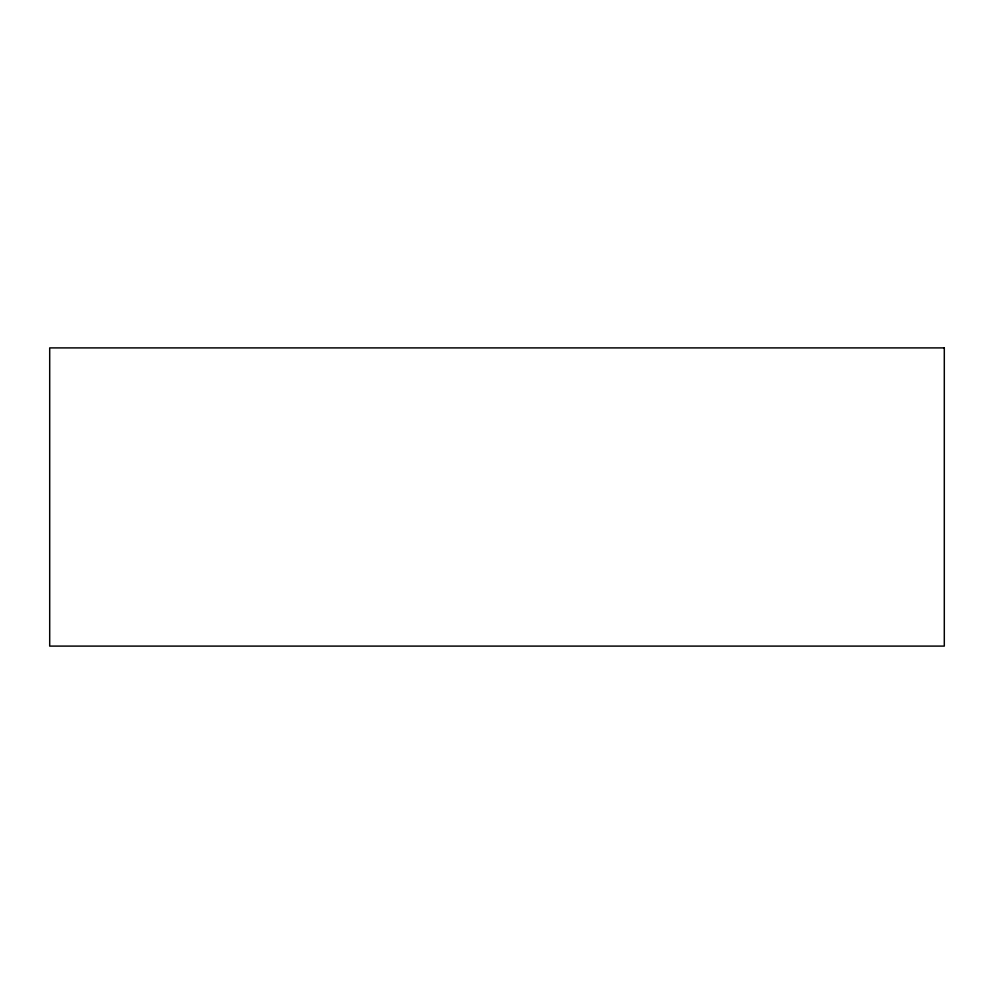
<?xml version="1.0" encoding="UTF-8"?>
<svg xmlns="http://www.w3.org/2000/svg" width="994" height="994" viewBox="0 0 994 994"><rect width="100%" height="100%" fill="white"/><g stroke="black" fill="none" stroke-linecap="round" stroke-linejoin="round"><path stroke-width="1.49" d="M944.3 347.9L49.7 347.9L49.7 646.1L944.3 646.1L944.3 347.9"/></g></svg>
